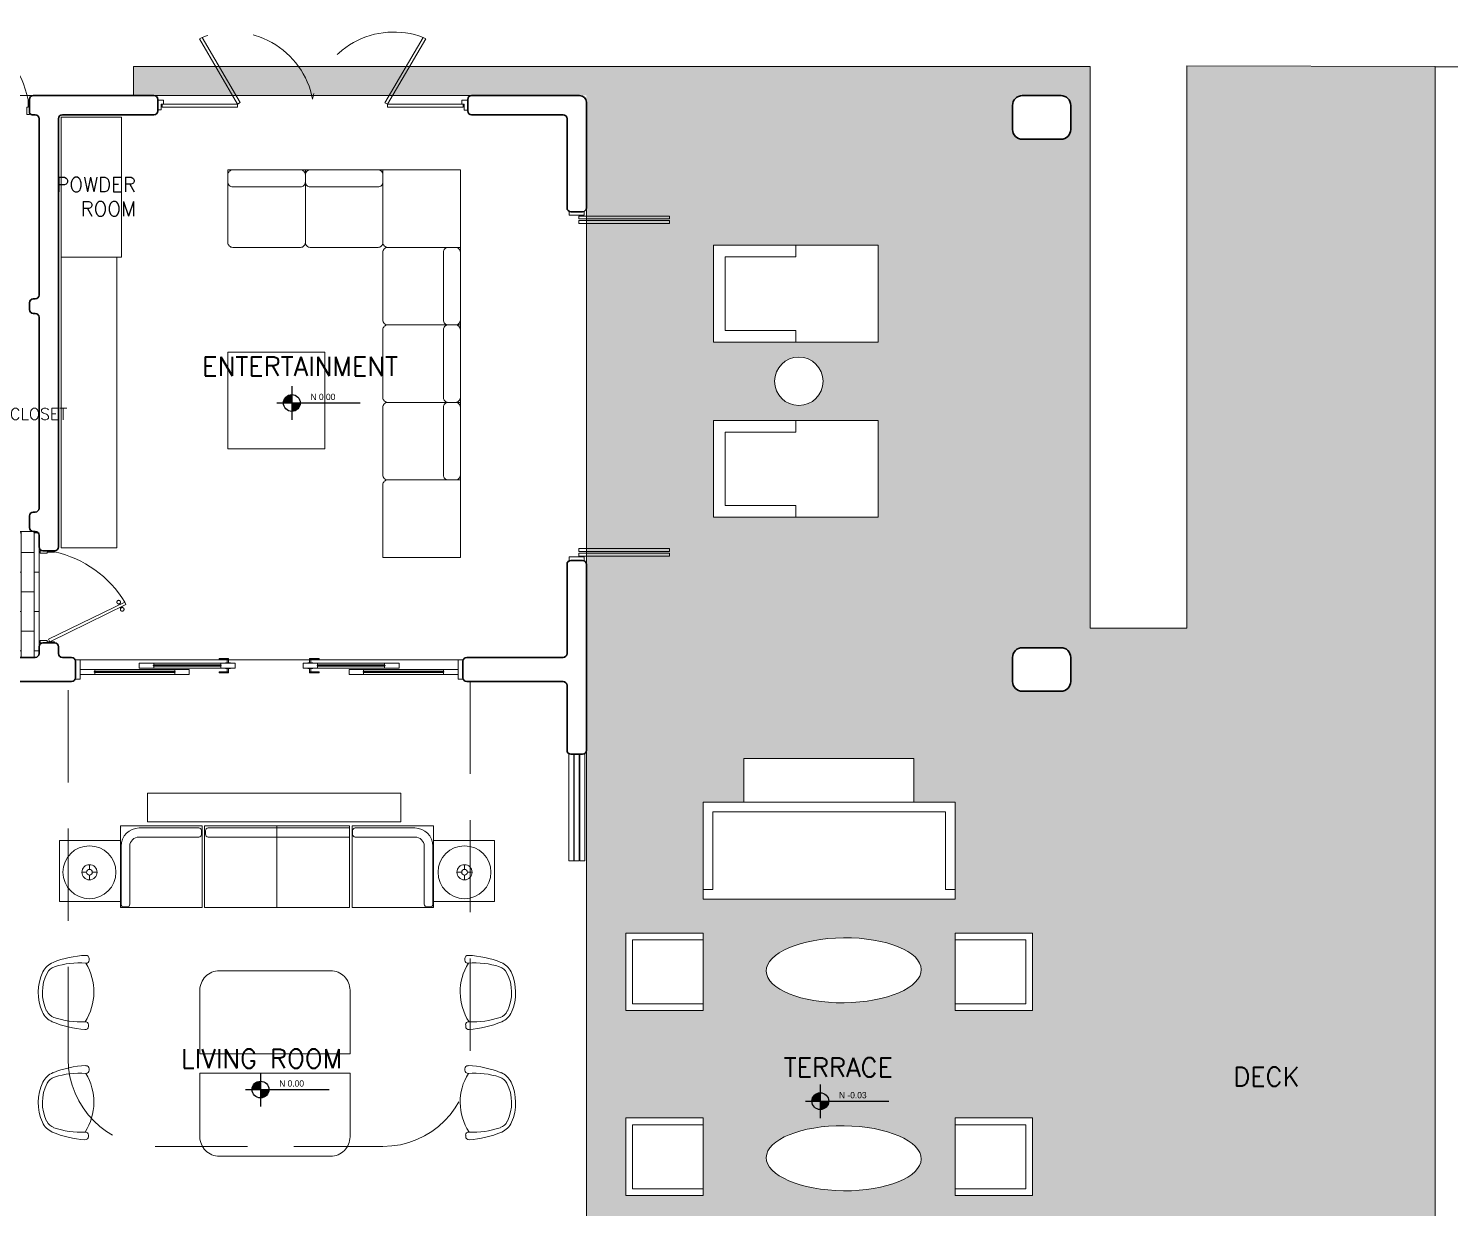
# Model space of a CAD drawing. Header units: metres. Extents: x -44 to 358, y -286 to 66.
# Drawn here: x 41.58 to 56.25, y -82.34 to -70.17 of the extents above; entities that cross this region are included whole.
import ezdxf

# ---------------------------------------------------------------- set-up
doc = ezdxf.new("R2010")
doc.units = ezdxf.units.M
doc.header["$LTSCALE"] = 0.3
doc.linetypes.add('HIDDEN2', pattern=[4.7625, 3.175, -1.5875])
for name, color, linetype, lineweight in [('A-DOOR', 7, 'Continuous', 5), ('A-WALL', 7, 'Continuous', 30), ('baños', 141, 'Continuous', 0), ('Columnas', 7, 'Continuous', 18), ('MOBILIARIOS', 252, 'Continuous', 0), ('piscina', 7, 'Continuous', 0), ('piso', 251, 'Continuous', 18), ('SE-2', 252, 'Continuous', 9)]:
    doc.layers.add(name, color=color, linetype=linetype, lineweight=lineweight)
doc.layers.add('hatch piso', color=253, linetype='Continuous', lineweight=0, transparency=0.7)
doc.layers.add('pisos', color=253, linetype='Continuous', lineweight=0, transparency=0.1)
doc.layers.add('Techos 1', color=7, linetype='HIDDEN2', lineweight=9, true_color=0x42391a)
doc.layers.add('TEXTOS', color=4, linetype='Continuous')
doc.styles.add('ESC100-2mm', font='arial.ttf', dxfattribs={"height": 0.15})

# ---------------------------------------------------------------- blocks, each defined once
blk = doc.blocks.new('puerta 1.00')
at = {"layer": 'A-DOOR'}
for p, q in [((-0.15, -0.012), (-0.937, -0.395)), ((-0.138, -0.038), (-0.925, -0.42)), ((-0.138, -0.038), (-0.15, -0.012)), ((-0.937, -0.395), (-0.925, -0.42)), ((-0.895, -0.374), (-0.9, -0.364)), ((-0.878, -0.366), (-0.883, -0.356)), ((-0.882, -0.4), (-0.877, -0.41)), ((-0.865, -0.392), (-0.86, -0.402))]:
    blk.add_line(p, q, dxfattribs=at)
for points in [[(-0.05, 0), (-0.05, -0.025), (-0.125, -0.025), (-0.125, -0.012), (-0.2, -0.012), (-0.2, 0), (-0.05, 0)], [(-0.05, -0.95), (-0.05, -0.925), (-0.125, -0.925), (-0.125, -0.937), (-0.2, -0.937), (-0.2, -0.95), (-0.05, -0.95)]]:
    blk.add_lwpolyline(points, dxfattribs=at)
blk.add_arc((0.037, 0.16), 1.123, 211.1336, 257.8343, dxfattribs=at)
for points in [[(-0.898, -0.364), (-0.903, -0.364), (-0.912, -0.359), (-0.917, -0.35), (-0.917, -0.34), (-0.912, -0.332), (-0.903, -0.327), (-0.893, -0.327), (-0.884, -0.332), (-0.879, -0.34), (-0.879, -0.35), (-0.884, -0.359), (-0.893, -0.364), (-0.898, -0.364)], [(-0.862, -0.439), (-0.867, -0.439), (-0.875, -0.434), (-0.88, -0.426), (-0.88, -0.416), (-0.875, -0.407), (-0.867, -0.402), (-0.857, -0.402), (-0.848, -0.407), (-0.843, -0.416), (-0.843, -0.426), (-0.848, -0.434), (-0.857, -0.439), (-0.862, -0.439)]]:
    blk.add_open_spline(points, degree=2, dxfattribs=at)
blk = doc.blocks.new('A$C9daa110d')
at = {"layer": 'A-DOOR'}
for p, q in [((0, 0.101), (0.06, 0.101)), ((0, 0.101), (0, 0.001)), ((0.035, 0.001), (0, 0.001)), ((0.035, 0.061), (0.035, 0.001)), ((0.06, 0.061), (0.035, 0.061)), ((0.06, 0.061), (0.06, 0.101)), ((3.2, 0.1), (3.14, 0.1)), ((3.14, 0.06), (3.14, 0.1)), ((3.14, 0.06), (3.165, 0.06)), ((3.165, 0.06), (3.165, 0)), ((3.165, 0), (3.2, 0)), ((3.2, 0.1), (3.2, 0))]:
    blk.add_line(p, q, dxfattribs=at)
for points in [[(0.431, 0.734), (0.825, 0.06), (0.851, 0.076), (0.458, 0.749)], [(2.766, 0.734), (2.372, 0.06), (2.346, 0.075), (2.74, 0.749)], [(0.045, 0.061), (0.825, 0.06), (0.825, 0.03), (0.045, 0.03)], [(3.152, 0.06), (2.372, 0.06), (2.372, 0.03), (3.152, 0.03)]]:
    blk.add_lwpolyline(points, close=True, dxfattribs=at)
at = {"layer": 'A-DOOR', "linetype": 'HIDDEN2'}
for centre, start, end in [((0.76, -0.049), 10.7613, 110.7488), ((2.437, -0.049), 69.2325, 169.2199)]:
    blk.add_arc(centre, 0.854, start, end, dxfattribs=at)
blk = doc.blocks.new('A$C19a6c55b')
at = {"layer": 'A-DOOR'}
for points in [[(0, 3.563), (0.155, 3.563), (0.155, 3.6), (0, 3.6)], [(0.101, 3.525), (1.036, 3.525), (1.036, 3.555), (0.101, 3.555)], [(0.101, 3.477), (1.036, 3.477), (1.036, 3.508), (0.101, 3.508)], [(0, 0.037), (0.155, 0.037), (0.155, 0), (0, 0)], [(0.101, 0.123), (1.036, 0.123), (1.036, 0.092), (0.101, 0.092)], [(0.101, 0.075), (1.036, 0.075), (1.036, 0.045), (0.101, 0.045)]]:
    blk.add_lwpolyline(points, close=True, dxfattribs=at)
blk = doc.blocks.new('PL BASE 1N NASAS 09')
at = {"layer": 'TEXTOS', "transparency": 33554534}
h = blk.add_hatch(color=256, dxfattribs=at)
h.dxf.hatch_style = 1
h.paths.add_polyline_path([(-96.422, -38.338, 0.414214), (-96.509, -38.424), (-96.422, -38.424)])
h.paths.add_polyline_path([(-96.336, -38.424), (-96.422, -38.424), (-96.422, -38.511, 0.414214)])
h = blk.add_hatch(color=256, dxfattribs=at)
h.dxf.hatch_style = 1
h.paths.add_polyline_path([(-96.745, -45.424, 0.414214), (-96.832, -45.511), (-96.745, -45.511)])
h.paths.add_polyline_path([(-96.658, -45.511), (-96.745, -45.511), (-96.745, -45.597, 0.414214)])
h = blk.add_hatch(color=256, dxfattribs=at)
h.dxf.hatch_style = 1
h.paths.add_polyline_path([(-90.966, -45.545, 0.414214), (-91.053, -45.631), (-90.966, -45.631)])
h.paths.add_polyline_path([(-90.88, -45.631), (-90.966, -45.631), (-90.966, -45.718, 0.414214)])
at = {"layer": 'A-DOOR'}
for p, q in [((-97.089, -41.07), (-97.089, -41.105)), ((-97.089, -41.07), (-97.089, -41.105)), ((-97.074, -41.105), (-97.074, -41.06)), ((-97.074, -41.105), (-97.074, -41.06)), ((-96.239, -41.105), (-96.239, -41.06)), ((-96.239, -41.105), (-96.239, -41.06)), ((-96.224, -41.07), (-96.224, -41.105)), ((-96.224, -41.07), (-96.224, -41.105)), ((-98.456, -41.175), (-98.606, -41.175)), ((-98.606, -41.175), (-98.606, -41.225)), ((-98.456, -41.175), (-98.606, -41.175)), ((-98.606, -41.175), (-98.606, -41.225)), ((-98.606, -41.225), (-98.456, -41.225)), ((-98.606, -41.225), (-98.456, -41.225)), ((-98.461, -41.197), (-98.461, -41.202)), ((-98.461, -41.197), (-97.626, -41.197)), ((-98.461, -41.197), (-98.461, -41.202)), ((-98.461, -41.197), (-97.626, -41.197)), ((-98.461, -41.202), (-97.626, -41.202)), ((-98.461, -41.202), (-97.626, -41.202)), ((-98.456, -41.197), (-98.456, -41.175)), ((-98.456, -41.175), (-97.605, -41.175)), ((-98.456, -41.197), (-98.456, -41.175)), ((-98.456, -41.175), (-97.605, -41.175)), ((-98.451, -41.192), (-98.456, -41.192)), ((-98.451, -41.192), (-98.456, -41.192)), ((-98.456, -41.202), (-98.456, -41.225)), ((-98.456, -41.202), (-98.456, -41.225)), ((-98.451, -41.207), (-98.456, -41.207)), ((-98.451, -41.207), (-98.456, -41.207)), ((-98.456, -41.225), (-97.605, -41.225)), ((-98.456, -41.225), (-97.605, -41.225)), ((-98.451, -41.192), (-98.451, -41.197)), ((-97.636, -41.192), (-98.451, -41.192)), ((-98.451, -41.192), (-98.451, -41.197)), ((-97.636, -41.192), (-98.451, -41.192)), ((-98.451, -41.207), (-98.451, -41.202)), ((-98.451, -41.207), (-98.451, -41.202)), ((-98.451, -41.207), (-97.636, -41.207)), ((-98.451, -41.207), (-97.636, -41.207)), ((-97.848, -41.11), (-97.998, -41.11)), ((-97.998, -41.11), (-97.998, -41.16)), ((-97.848, -41.11), (-97.998, -41.11)), ((-97.998, -41.11), (-97.998, -41.16)), ((-97.998, -41.16), (-97.848, -41.16)), ((-97.998, -41.16), (-97.848, -41.16)), ((-97.853, -41.133), (-97.853, -41.138)), ((-97.853, -41.133), (-97.151, -41.133)), ((-97.853, -41.133), (-97.853, -41.138)), ((-97.853, -41.133), (-97.151, -41.133)), ((-97.853, -41.138), (-97.151, -41.138)), ((-97.853, -41.138), (-97.151, -41.138)), ((-97.848, -41.133), (-97.848, -41.11)), ((-97.848, -41.11), (-97.13, -41.11)), ((-97.848, -41.133), (-97.848, -41.11)), ((-97.848, -41.11), (-97.13, -41.11)), ((-97.843, -41.128), (-97.848, -41.128)), ((-97.843, -41.128), (-97.848, -41.128)), ((-97.848, -41.138), (-97.848, -41.16)), ((-97.848, -41.138), (-97.848, -41.16)), ((-97.843, -41.142), (-97.848, -41.142)), ((-97.843, -41.142), (-97.848, -41.142)), ((-97.848, -41.16), (-97.13, -41.16)), ((-97.848, -41.16), (-97.13, -41.16)), ((-97.843, -41.128), (-97.843, -41.133)), ((-97.161, -41.128), (-97.843, -41.128)), ((-97.843, -41.128), (-97.843, -41.133)), ((-97.161, -41.128), (-97.843, -41.128)), ((-97.843, -41.142), (-97.843, -41.138)), ((-97.843, -41.142), (-97.843, -41.138)), ((-97.843, -41.142), (-97.161, -41.142)), ((-97.843, -41.142), (-97.161, -41.142)), ((-97.636, -41.192), (-97.631, -41.192)), ((-97.636, -41.192), (-97.636, -41.197)), ((-97.636, -41.192), (-97.631, -41.192)), ((-97.636, -41.192), (-97.636, -41.197)), ((-97.636, -41.207), (-97.636, -41.202)), ((-97.636, -41.207), (-97.636, -41.202)), ((-97.636, -41.207), (-97.631, -41.207)), ((-97.636, -41.207), (-97.631, -41.207)), ((-97.631, -41.175), (-97.481, -41.175)), ((-97.631, -41.197), (-97.631, -41.175)), ((-97.631, -41.175), (-97.481, -41.175)), ((-97.631, -41.197), (-97.631, -41.175)), ((-97.631, -41.202), (-97.631, -41.225)), ((-97.631, -41.202), (-97.631, -41.225)), ((-97.481, -41.225), (-97.631, -41.225)), ((-97.481, -41.225), (-97.631, -41.225)), ((-97.626, -41.197), (-97.626, -41.202)), ((-97.626, -41.197), (-97.626, -41.202)), ((-97.481, -41.225), (-97.481, -41.175)), ((-97.481, -41.175), (-97.481, -41.225)), ((-97.481, -41.225), (-97.481, -41.175)), ((-97.481, -41.175), (-97.481, -41.225)), ((-97.161, -41.128), (-97.156, -41.128)), ((-97.161, -41.128), (-97.161, -41.133)), ((-97.161, -41.128), (-97.156, -41.128)), ((-97.161, -41.128), (-97.161, -41.133)), ((-97.161, -41.142), (-97.161, -41.138)), ((-97.161, -41.142), (-97.161, -41.138)), ((-97.161, -41.142), (-97.156, -41.142)), ((-97.161, -41.142), (-97.156, -41.142)), ((-97.156, -41.11), (-97.006, -41.11)), ((-97.156, -41.133), (-97.156, -41.11)), ((-97.156, -41.11), (-97.006, -41.11)), ((-97.156, -41.133), (-97.156, -41.11)), ((-97.156, -41.138), (-97.156, -41.16)), ((-97.156, -41.138), (-97.156, -41.16)), ((-97.006, -41.16), (-97.156, -41.16)), ((-97.006, -41.16), (-97.156, -41.16)), ((-97.151, -41.133), (-97.151, -41.138)), ((-97.151, -41.133), (-97.151, -41.138)), ((-97.089, -41.2), (-97.089, -41.165)), ((-97.089, -41.2), (-97.089, -41.165)), ((-97.074, -41.165), (-97.074, -41.21)), ((-97.074, -41.165), (-97.074, -41.21)), ((-97.006, -41.16), (-97.006, -41.11)), ((-97.006, -41.11), (-97.006, -41.16)), ((-97.006, -41.16), (-97.006, -41.11)), ((-97.006, -41.11), (-97.006, -41.16)), ((-96.306, -41.16), (-96.306, -41.11)), ((-96.156, -41.11), (-96.306, -41.11)), ((-96.306, -41.11), (-96.306, -41.16)), ((-96.306, -41.16), (-96.306, -41.11)), ((-96.156, -41.11), (-96.306, -41.11)), ((-96.306, -41.11), (-96.306, -41.16)), ((-96.306, -41.16), (-96.156, -41.16)), ((-96.306, -41.16), (-96.156, -41.16)), ((-96.239, -41.165), (-96.239, -41.21)), ((-96.239, -41.165), (-96.239, -41.21)), ((-96.224, -41.2), (-96.224, -41.165)), ((-96.224, -41.2), (-96.224, -41.165)), ((-95.464, -41.11), (-96.182, -41.11)), ((-95.464, -41.11), (-96.182, -41.11)), ((-95.464, -41.16), (-96.182, -41.16)), ((-95.464, -41.16), (-96.182, -41.16)), ((-95.459, -41.133), (-96.161, -41.133)), ((-96.161, -41.133), (-96.161, -41.138)), ((-95.459, -41.133), (-96.161, -41.133)), ((-96.161, -41.133), (-96.161, -41.138)), ((-95.459, -41.138), (-96.161, -41.138)), ((-95.459, -41.138), (-96.161, -41.138)), ((-96.156, -41.133), (-96.156, -41.11)), ((-96.156, -41.133), (-96.156, -41.11)), ((-96.151, -41.128), (-96.156, -41.128)), ((-96.151, -41.128), (-96.156, -41.128)), ((-96.156, -41.138), (-96.156, -41.16)), ((-96.156, -41.138), (-96.156, -41.16)), ((-96.151, -41.142), (-96.156, -41.142)), ((-96.151, -41.142), (-96.156, -41.142)), ((-96.151, -41.128), (-95.469, -41.128)), ((-96.151, -41.128), (-96.151, -41.133)), ((-96.151, -41.128), (-95.469, -41.128)), ((-96.151, -41.128), (-96.151, -41.133)), ((-96.151, -41.142), (-96.151, -41.138)), ((-96.151, -41.142), (-96.151, -41.138)), ((-95.469, -41.142), (-96.151, -41.142)), ((-95.469, -41.142), (-96.151, -41.142)), ((-95.831, -41.225), (-95.831, -41.175)), ((-95.681, -41.175), (-95.831, -41.175)), ((-95.831, -41.175), (-95.831, -41.225)), ((-95.831, -41.225), (-95.831, -41.175)), ((-95.681, -41.175), (-95.831, -41.175)), ((-95.831, -41.175), (-95.831, -41.225)), ((-95.831, -41.225), (-95.681, -41.225)), ((-95.831, -41.225), (-95.681, -41.225)), ((-94.856, -41.175), (-95.707, -41.175)), ((-94.856, -41.175), (-95.707, -41.175)), ((-94.856, -41.225), (-95.707, -41.225)), ((-94.856, -41.225), (-95.707, -41.225)), ((-94.851, -41.197), (-95.686, -41.197)), ((-95.686, -41.197), (-95.686, -41.202)), ((-94.851, -41.197), (-95.686, -41.197)), ((-95.686, -41.197), (-95.686, -41.202)), ((-94.851, -41.202), (-95.686, -41.202)), ((-94.851, -41.202), (-95.686, -41.202)), ((-95.681, -41.197), (-95.681, -41.175)), ((-95.681, -41.197), (-95.681, -41.175)), ((-95.676, -41.192), (-95.681, -41.192)), ((-95.676, -41.192), (-95.681, -41.192)), ((-95.681, -41.202), (-95.681, -41.225)), ((-95.681, -41.202), (-95.681, -41.225)), ((-95.676, -41.207), (-95.681, -41.207)), ((-95.676, -41.207), (-95.681, -41.207)), ((-95.676, -41.192), (-94.861, -41.192)), ((-95.676, -41.192), (-95.676, -41.197)), ((-95.676, -41.192), (-94.861, -41.192)), ((-95.676, -41.192), (-95.676, -41.197)), ((-95.676, -41.207), (-95.676, -41.202)), ((-95.676, -41.207), (-95.676, -41.202)), ((-94.861, -41.207), (-95.676, -41.207)), ((-94.861, -41.207), (-95.676, -41.207)), ((-95.469, -41.128), (-95.464, -41.128)), ((-95.469, -41.128), (-95.469, -41.133)), ((-95.469, -41.128), (-95.464, -41.128)), ((-95.469, -41.128), (-95.469, -41.133)), ((-95.469, -41.142), (-95.469, -41.138)), ((-95.469, -41.142), (-95.469, -41.138)), ((-95.469, -41.142), (-95.464, -41.142)), ((-95.469, -41.142), (-95.464, -41.142)), ((-95.464, -41.11), (-95.314, -41.11)), ((-95.464, -41.133), (-95.464, -41.11)), ((-95.464, -41.11), (-95.314, -41.11)), ((-95.464, -41.133), (-95.464, -41.11)), ((-95.464, -41.138), (-95.464, -41.16)), ((-95.464, -41.138), (-95.464, -41.16)), ((-95.314, -41.16), (-95.464, -41.16)), ((-95.314, -41.16), (-95.464, -41.16)), ((-95.459, -41.133), (-95.459, -41.138)), ((-95.459, -41.133), (-95.459, -41.138)), ((-95.314, -41.11), (-95.314, -41.16)), ((-95.314, -41.11), (-95.314, -41.16)), ((-94.861, -41.192), (-94.856, -41.192)), ((-94.861, -41.192), (-94.861, -41.197)), ((-94.861, -41.192), (-94.856, -41.192)), ((-94.861, -41.192), (-94.861, -41.197)), ((-94.861, -41.207), (-94.861, -41.202)), ((-94.861, -41.207), (-94.861, -41.202)), ((-94.861, -41.207), (-94.856, -41.207)), ((-94.861, -41.207), (-94.856, -41.207)), ((-94.856, -41.175), (-94.706, -41.175)), ((-94.856, -41.197), (-94.856, -41.175)), ((-94.856, -41.175), (-94.706, -41.175)), ((-94.856, -41.197), (-94.856, -41.175)), ((-94.856, -41.202), (-94.856, -41.225)), ((-94.856, -41.202), (-94.856, -41.225)), ((-94.706, -41.225), (-94.856, -41.225)), ((-94.706, -41.225), (-94.856, -41.225)), ((-94.851, -41.197), (-94.851, -41.202)), ((-94.851, -41.197), (-94.851, -41.202)), ((-94.706, -41.175), (-94.706, -41.225)), ((-94.706, -41.175), (-94.706, -41.225))]:
    blk.add_line(p, q, dxfattribs=at)
for points in [[(-98.606, -41.275), (-98.656, -41.275), (-98.656, -41.075), (-98.606, -41.075)], [(-98.606, -41.275), (-98.656, -41.275), (-98.656, -41.075), (-98.606, -41.075)], [(-94.706, -41.275), (-94.656, -41.275), (-94.656, -41.075), (-94.706, -41.075)], [(-94.706, -41.275), (-94.656, -41.275), (-94.656, -41.075), (-94.706, -41.075)], [(-93.561, -42.05), (-93.511, -42.05), (-93.511, -43.15), (-93.561, -43.15)], [(-93.506, -42.05), (-93.456, -42.05), (-93.456, -43.15), (-93.506, -43.15)], [(-93.448, -42.05), (-93.398, -42.05), (-93.398, -43.15), (-93.448, -43.15)]]:
    blk.add_lwpolyline(points, close=True, dxfattribs=at)
at = {"layer": 'A-DOOR', "color": 7}
for points in [[(-97.074, -41.06), (-97.074, -41.07), (-97.171, -41.07), (-97.171, -41.06)], [(-97.074, -41.06), (-97.074, -41.07), (-97.171, -41.07), (-97.171, -41.06)], [(-96.239, -41.06), (-96.239, -41.07), (-96.141, -41.07), (-96.141, -41.06)], [(-96.239, -41.06), (-96.239, -41.07), (-96.141, -41.07), (-96.141, -41.06)], [(-97.074, -41.21), (-97.074, -41.2), (-97.171, -41.2), (-97.171, -41.21)], [(-97.074, -41.21), (-97.074, -41.2), (-97.171, -41.2), (-97.171, -41.21)], [(-97.056, -41.11), (-97.106, -41.11), (-97.106, -41.105), (-97.056, -41.105)], [(-97.056, -41.11), (-97.106, -41.11), (-97.106, -41.105), (-97.056, -41.105)], [(-97.056, -41.16), (-97.106, -41.16), (-97.106, -41.165), (-97.056, -41.165)], [(-97.056, -41.16), (-97.106, -41.16), (-97.106, -41.165), (-97.056, -41.165)], [(-96.256, -41.11), (-96.206, -41.11), (-96.206, -41.105), (-96.256, -41.105)], [(-96.256, -41.11), (-96.206, -41.11), (-96.206, -41.105), (-96.256, -41.105)], [(-96.256, -41.16), (-96.206, -41.16), (-96.206, -41.165), (-96.256, -41.165)], [(-96.256, -41.16), (-96.206, -41.16), (-96.206, -41.165), (-96.256, -41.165)], [(-96.239, -41.21), (-96.239, -41.2), (-96.141, -41.2), (-96.141, -41.21)], [(-96.239, -41.21), (-96.239, -41.2), (-96.141, -41.2), (-96.141, -41.21)]]:
    blk.add_lwpolyline(points, close=True, dxfattribs=at)
at = {"layer": 'A-WALL'}
for p, q in [((-99.131, -35.42), (-99.131, -35.29)), ((-99.091, -35.25), (-97.846, -35.25)), ((-97.806, -35.29), (-97.806, -35.41)), ((-94.566, -35.25), (-93.452, -35.25)), ((-93.381, -35.32), (-93.381, -36.41)), ((-99.101, -35.45), (-99.101, -35.45)), ((-99.101, -35.45), (-99.071, -35.45)), ((-99.031, -35.49), (-99.031, -37.31)), ((-98.831, -35.49), (-98.831, -39.91)), ((-98.791, -35.45), (-97.846, -35.45)), ((-94.566, -35.45), (-93.621, -35.45)), ((-93.581, -35.49), (-93.581, -36.41)), ((-93.541, -36.45), (-93.421, -36.45)), ((-99.131, -37.39), (-99.131, -37.46)), ((-99.101, -37.35), (-99.101, -37.35)), ((-99.071, -37.35), (-99.091, -37.35)), ((-99.101, -37.5), (-99.101, -37.5)), ((-99.091, -37.5), (-99.071, -37.5)), ((-99.031, -37.54), (-99.031, -39.51)), ((-99.131, -39.59), (-99.131, -39.71)), ((-99.091, -39.55), (-99.071, -39.55)), ((-99.091, -39.75), (-99.071, -39.75)), ((-99.031, -39.79), (-99.031, -39.91)), ((-98.871, -39.95), (-98.991, -39.95)), ((-93.541, -40.05), (-93.421, -40.05)), ((-93.581, -40.09), (-93.581, -41.01)), ((-93.381, -40.09), (-93.381, -41.3)), ((-98.871, -40.9), (-98.991, -40.9)), ((-99.891, -41.05), (-99.071, -41.05)), ((-99.031, -40.94), (-99.031, -41.01)), ((-98.831, -40.94), (-98.831, -41.01)), ((-98.791, -41.05), (-98.696, -41.05)), ((-93.621, -41.05), (-94.616, -41.05)), ((-98.656, -41.09), (-98.656, -41.26)), ((-98.656, -41.12), (-98.656, -41.23)), ((-94.656, -41.09), (-94.656, -41.26)), ((-94.656, -41.12), (-94.656, -41.23)), ((-99.691, -41.3), (-98.696, -41.3)), ((-93.621, -41.3), (-94.616, -41.3)), ((-93.581, -41.34), (-93.581, -42.01)), ((-93.381, -41.3), (-93.381, -42.01)), ((-93.541, -42.05), (-93.421, -42.05))]:
    blk.add_line(p, q, dxfattribs=at)
at = {"layer": 'A-WALL', "transparency": 33554684}
for p, q in [((-94.606, -35.41), (-94.606, -35.29)), ((-93.511, -42.05), (-93.451, -42.05))]:
    blk.add_line(p, q, dxfattribs=at)
at = {"layer": 'A-WALL'}
for points in [[(-88.481, -35.252), (-88.881, -35.252, 0.414214), (-88.981, -35.352), (-88.981, -35.602, 0.414214), (-88.881, -35.702), (-88.481, -35.702, 0.414214), (-88.381, -35.602), (-88.381, -35.352, 0.414214)], [(-88.481, -40.95), (-88.881, -40.95, 0.414214), (-88.981, -41.05), (-88.981, -41.3, 0.414214), (-88.881, -41.4), (-88.481, -41.4, 0.414214), (-88.381, -41.3), (-88.381, -41.05, 0.414214)]]:
    blk.add_lwpolyline(points, format="xyb", close=True, dxfattribs=at)
for centre, radius, start, end in [((-99.091, -35.29), 0.04, 90, 180), ((-97.846, -35.29), 0.04, 0, 90), ((-94.566, -35.29), 0.04, 90, 180), ((-93.451, -35.32), 0.07, 0, 90), ((-99.101, -35.42), 0.03, 180, 270), ((-99.071, -35.49), 0.04, 360, 90), ((-98.791, -35.49), 0.04, 90, 180), ((-97.846, -35.41), 0.04, 270, 0), ((-93.621, -35.49), 0.04, 0, 90), ((-93.541, -36.41), 0.04, 180, 270), ((-93.421, -36.41), 0.04, 270, 0), ((-99.091, -37.39), 0.04, 90, 180), ((-99.071, -37.31), 0.04, 270, 360), ((-99.091, -37.46), 0.04, 180, 270), ((-99.071, -37.54), 0.04, 0, 90), ((-99.091, -39.59), 0.04, 90, 180), ((-99.071, -39.51), 0.04, 270, 0), ((-99.091, -39.71), 0.04, 180, 270), ((-99.071, -39.79), 0.04, 0, 90), ((-98.991, -39.91), 0.04, 180, 270), ((-98.871, -39.91), 0.04, 270, 0), ((-93.541, -40.09), 0.04, 90, 180), ((-93.421, -40.09), 0.04, 0, 90), ((-98.991, -40.94), 0.04, 90, 180), ((-98.871, -40.94), 0.04, 360, 90), ((-99.071, -41.01), 0.04, 270, 360), ((-98.791, -41.01), 0.04, 180, 270), ((-98.696, -41.09), 0.04, 0, 90), ((-94.616, -41.09), 0.04, 90, 180), ((-93.621, -41.01), 0.04, 270, 360), ((-98.696, -41.26), 0.04, 270, 0), ((-94.616, -41.26), 0.04, 180, 270), ((-93.621, -41.34), 0.04, 0, 90), ((-93.541, -42.01), 0.04, 180, 270), ((-93.421, -42.01), 0.04, 270, 0)]:
    blk.add_arc(centre, radius, start, end, dxfattribs=at)
at = {"layer": 'A-WALL', "transparency": 33554684}
blk.add_arc((-94.566, -35.41), 0.04, 180, 270, dxfattribs=at)
at = {"layer": 'piscina', "const_width": 0.004}
for points in [[(-98.461, -41.2), (-97.626, -41.2)], [(-98.461, -41.2), (-97.626, -41.2)], [(-97.853, -41.135), (-97.151, -41.135)], [(-97.853, -41.135), (-97.151, -41.135)], [(-95.459, -41.135), (-96.161, -41.135)], [(-95.459, -41.135), (-96.161, -41.135)], [(-94.851, -41.2), (-95.686, -41.2)], [(-94.851, -41.2), (-95.686, -41.2)]]:
    blk.add_lwpolyline(points, dxfattribs=at)
at = {"layer": 'piso'}
for p, q in [((-98.056, -34.95), (-88.181, -34.95)), ((-98.056, -35.25), (-98.056, -34.95)), ((-88.181, -34.95), (-88.181, -40.75)), ((-87.181, -34.943), (-87.181, -40.75)), ((-84.619, -34.95), (-87.181, -34.943)), ((-100.121, -35.25), (-99.091, -35.25)), ((-97.846, -35.25), (-94.566, -35.25)), ((-100.121, -39.75), (-99.091, -39.75)), ((-99.031, -39.91), (-99.031, -40.94)), ((-88.181, -40.75), (-87.181, -40.75)), ((-98.656, -41.075), (-94.656, -41.075)), ((-98.656, -41.075), (-94.656, -41.075)), ((-93.381, -42.01), (-93.381, -48.49))]:
    blk.add_line(p, q, dxfattribs=at)
at = {"layer": 'piso', "transparency": 33554687}
blk.add_line((-93.381, -40.09), (-93.381, -36.41), dxfattribs=at)
at = {"layer": 'pisos'}
blk.add_lwpolyline([(-79.419, -49.751), (-80.319, -49.751), (-80.319, -55.254), (-84.319, -55.254), (-84.319, -35.254), (-80.319, -35.254), (-80.319, -40.754), (-79.419, -40.754), (-79.419, -40.454), (-80.019, -40.454), (-80.019, -34.954), (-84.619, -34.954), (-84.619, -55.554), (-80.019, -55.554), (-80.019, -50.051), (-79.419, -50.051), (-79.419, -49.751)], dxfattribs=at)
at = {"layer": 'Techos 1'}
for p, q in [((-98.731, -45.198), (-98.731, -41.3)), ((-94.581, -41.3), (-94.581, -45.206)), ((-97.831, -46.098), (-95.481, -46.098))]:
    blk.add_line(p, q, dxfattribs=at)
for centre, start, end in [((-97.831, -45.198), 180, 270), ((-95.481, -45.198), 270, 0)]:
    blk.add_arc(centre, 0.9, start, end, dxfattribs=at)
at = {"layer": 'TEXTOS'}
for p, q in [((-96.422, -38.25), (-96.422, -38.598)), ((-96.576, -38.424), (-95.715, -38.424)), ((-96.745, -45.337), (-96.745, -45.685)), ((-90.966, -45.457), (-90.966, -45.805)), ((-96.899, -45.511), (-96.038, -45.511)), ((-91.12, -45.631), (-90.259, -45.631))]:
    blk.add_line(p, q, dxfattribs=at)
for centre in [(-96.422, -38.424), (-96.745, -45.511), (-90.966, -45.631)]:
    blk.add_circle(centre, 0.0865, dxfattribs=at)
at = {"color": 1}
blk.add_blockref('A$C9daa110d', (-97.806, -35.4), dxfattribs=at)
at = {"layer": 'A-DOOR', "xscale": -1, "rotation": 90}
blk.add_blockref('puerta 1.00', (-100.081, -35.495), dxfattribs=at)
at = {"layer": 'A-DOOR', "rotation": 180}
blk.add_blockref('puerta 1.00', (-99.071, -40.9), dxfattribs=at)
at = {"layer": 'SE-2', "xscale": -1, "rotation": 180}
blk.add_blockref('A$C19a6c55b', (-93.559, -36.45), dxfattribs=at)
at = {"layer": 'TEXTOS'}
for s, insert, char_height, width, attachment_point in [('{\\Fromans|c0;POWDER\\PROOM}', (-98.03, -36.495), 0.15, 3.40858, 9), ('{\\Fromans|c0; ENTERTAINMENT}', (-97.482, -38.143), 0.195, 3.40488, 7), ('{\\Fromans|c0;\\H0.8x;CLOSET\\H1.25x; }', (-98.74, -38.598), 0.15, 3.40488, 9), ('{\\Fromans|c0; LIVING ROOM}', (-97.7, -45.289), 0.195, 3.40488, 7), ('{\\Fromans|c0; TERRACE}', (-91.478, -45.38), 0.195, 3.40488, 7), ('{\\Fromans|c0; DECK}', (-86.838, -45.475), 0.195, 3.40488, 7)]:
    blk.add_mtext(s, dxfattribs=dict(at, insert=insert, char_height=char_height, width=width, attachment_point=attachment_point))
at = {"layer": 'TEXTOS', "char_height": 0.065, "attachment_point": 1, "style": 'ESC100-2mm'}
for s, insert in [('{\\Ftxt|c0;N 0.00}', (-96.229, -38.329)), ('{\\Ftxt|c0;N 0.00}', (-96.552, -45.415)), ('{\\Ftxt|c0;N -0.03}', (-90.773, -45.536))]:
    blk.add_mtext_dynamic_manual_height_columns(s, width=2.21694, gutter_width=0.5, heights=[0], dxfattribs=dict(at, insert=insert))
blk = doc.blocks.new('A$Ce5805d30')
at = {"layer": 'MOBILIARIOS'}
for p, q in [((0.548, 0.548, -0.342), (0, 0.548, -0.342)), ((0, 0.548, -0.342), (0, 0, -0.342)), ((0.548, 0, -0.342), (0.548, 0.548, -0.342)), ((0.238, 0.27, -0.342), (0.195, 0.27, -0.342)), ((0.263, 0.295, -0.342), (0.263, 0.338, -0.342)), ((0.289, 0.27, -0.342), (0.332, 0.27, -0.342)), ((0.263, 0.244, -0.342), (0.263, 0.202, -0.342)), ((0, 0, -0.342), (0.548, 0, -0.342))]:
    blk.add_line(p, q, dxfattribs=at)
for radius in [0.238, 0.0681, 0.0255]:
    blk.add_circle((0.263, 0.27, -0.342), radius, dxfattribs=at)
blk = doc.blocks.new('A$C74a5ad94')
at = {"layer": 'hatch piso'}
h = blk.add_hatch(dxfattribs=at)
h.set_pattern_fill('AR-BRSTD', color=256, scale=0.002, angle=-90)
h.set_pattern_definition([(270, (1.73852, 199.95658), (0.1354836, -2e-17), []), (0, (1.73852, 199.95658), (0.1354836, 0.2032), [0.1354836, -0.1354836])])
h.paths.add_polyline_path([(46.876, 21.201), (44.315, 21.201), (44.315, 15.395), (43.315, 15.395), (43.315, 21.2), (33.44, 21.2), (33.44, 20.9), (38.115, 20.9), (38.115, 0.9), (33.44, 0.9), (33.44, 0.6), (43.315, 0.6), (43.315, 6.405), (44.315, 6.405), (44.315, 0.601), (46.876, 0.601)])
h.paths.add_polyline_path([(41.497, 14.055), (41.497, 13.605), (41.922, 13.605), (41.922, 12.605), (39.322, 12.605), (39.322, 13.605), (39.739, 13.605), (39.739, 14.055)], flags=16)
h.paths.add_polyline_path([(39.429, 16.546), (39.429, 17.546), (41.129, 17.546), (41.129, 16.546)], flags=16)
edge = h.paths.add_edge_path(flags=16)
edge.add_arc((42.615, 15.095), 0.1, 90, 180, ccw=False)
edge.add_line((42.615, 15.195), (43.015, 15.195))
edge.add_arc((43.015, 15.095), 0.1, 0, 90, ccw=False)
edge.add_line((43.115, 15.095), (43.115, 14.845))
edge.add_arc((43.015, 14.845), 0.1, -90, 0, ccw=False)
edge.add_line((43.015, 14.745), (42.615, 14.745))
edge.add_arc((42.615, 14.845), 0.1, 180, 270, ccw=False)
edge.add_line((42.515, 14.845), (42.515, 15.095))
edge = h.paths.add_edge_path(flags=16)
edge.add_arc((40.308, 17.95), 0.25, 0, 360)
edge = h.paths.add_edge_path(flags=16)
edge.add_ellipse((40.772, 11.87), major_axis=(0.8, 0.008), ratio=0.419259, start_angle=0, end_angle=360)
h.paths.add_polyline_path([(41.922, 12.254), (42.722, 12.254), (42.722, 11.454), (41.922, 11.454)], flags=16)
h.paths.add_polyline_path([(39.322, 12.254), (39.322, 11.454), (38.522, 11.454), (38.522, 12.254)], flags=16)
h.paths.add_polyline_path([(39.429, 18.354), (39.429, 19.354), (41.129, 19.354), (41.129, 18.354)], flags=16)
edge = h.paths.add_edge_path(flags=16)
edge.add_ellipse((40.772, 9.93), major_axis=(0.8, -0.008), ratio=0.419259, start_angle=0, end_angle=360, ccw=False)
h.paths.add_polyline_path([(41.922, 10.346), (42.722, 10.346), (42.722, 9.546), (41.922, 9.546)], flags=16)
h.paths.add_polyline_path([(39.322, 10.346), (39.322, 9.546), (38.522, 9.546), (38.522, 10.346)], flags=16)
edge = h.paths.add_edge_path(flags=16)
edge.add_line((42.515, 20.542), (42.515, 20.792))
edge.add_arc((42.615, 20.792), 0.1, 90, 180, ccw=False)
edge.add_line((42.615, 20.892), (43.015, 20.892))
edge.add_arc((43.015, 20.792), 0.1, 0, 90, ccw=False)
edge.add_line((43.115, 20.792), (43.115, 20.542))
edge.add_arc((43.015, 20.542), 0.1, -90, 0, ccw=False)
edge.add_line((43.015, 20.442), (42.615, 20.442))
edge.add_arc((42.615, 20.542), 0.1, 180, 270, ccw=False)
h.paths.add_polyline_path([(41.922, 9.195), (41.922, 8.195), (41.497, 8.195), (41.497, 7.745), (39.739, 7.745), (39.739, 8.195), (39.322, 8.195), (39.322, 9.195)], flags=16)
edge = h.paths.add_edge_path(flags=16)
edge.add_line((42.615, 7.046), (43.015, 7.046))
edge.add_arc((43.015, 6.946), 0.1, 0, 90, ccw=False)
edge.add_line((43.115, 6.946), (43.115, 6.696))
edge.add_arc((43.015, 6.696), 0.1, -90, 0, ccw=False)
edge.add_line((43.015, 6.596), (42.615, 6.596))
edge.add_arc((42.615, 6.696), 0.1, 180, 270, ccw=False)
edge.add_line((42.515, 6.696), (42.515, 6.946))
edge.add_arc((42.615, 6.946), 0.1, 90, 180, ccw=False)
edge = h.paths.add_edge_path(flags=0)
edge.add_line((39.718, 4.742), (39.674, 4.769))
edge.add_line((39.674, 4.769), (39.647, 4.727))
edge.add_line((39.647, 4.727), (39.563, 4.781))
edge.add_arc((39.429, 4.569), 0.25, 57.6802, 237.6802)
edge.add_line((39.295, 4.358), (39.38, 4.305))
edge.add_line((39.38, 4.305), (39.353, 4.262))
edge.add_line((39.353, 4.262), (39.407, 4.228))
edge.add_arc((40.49, 3.924), 1.125, 133.371, 164.3095, ccw=False)
edge = h.paths.add_edge_path(flags=16)
edge.add_arc((39.238, 3.933), 0.291, 89.2589, 335.9793, ccw=False)
edge.add_line((39.242, 4.224), (39.342, 4.224))
edge.add_line((39.342, 4.224), (39.342, 4.174))
edge.add_line((39.342, 4.174), (39.242, 4.174))
edge.add_arc((39.242, 3.924), 0.25, 90, 270)
edge.add_line((39.242, 3.674), (39.342, 3.674))
edge.add_line((39.342, 3.674), (39.342, 3.624))
edge.add_line((39.342, 3.624), (39.414, 3.624))
edge.add_line((39.414, 3.624), (39.353, 3.585))
edge.add_line((39.353, 3.585), (39.38, 3.543))
edge.add_line((39.38, 3.543), (39.295, 3.49))
edge.add_arc((39.429, 3.279), 0.25, 122.3198, 302.3198)
edge.add_line((39.563, 3.067), (39.647, 3.121))
edge.add_line((39.647, 3.121), (39.674, 3.078))
edge.add_line((39.674, 3.078), (39.59, 3.025))
edge.add_arc((39.424, 3.275), 0.3, 211.2743, 303.498, ccw=False)
edge.add_arc((39.519, 2.794), 0.479, -37.7593, 137.1635, ccw=False)
edge.add_arc((39.852, 2.713), 0.217, 282.0494, 481.7282)
edge.add_line((39.738, 2.897), (39.778, 2.989))
edge.add_line((39.778, 2.989), (39.824, 2.969))
edge.add_line((39.824, 2.969), (39.784, 2.877))
edge.add_arc((40.024, 2.803), 0.252, -29.9772, 162.7422, ccw=False)
edge.add_line((40.242, 2.677), (40.282, 2.769))
edge.add_line((40.282, 2.769), (40.328, 2.749))
edge.add_line((40.328, 2.749), (40.357, 2.815))
edge.add_line((40.357, 2.815), (40.368, 2.744))
edge.add_line((40.368, 2.744), (40.417, 2.751))
edge.add_line((40.417, 2.751), (40.432, 2.652))
edge.add_arc((40.677, 2.704), 0.25, 5.5699, 191.8347, ccw=False)
edge.add_line((40.926, 2.728), (40.911, 2.827))
edge.add_line((40.911, 2.827), (40.961, 2.834))
edge.add_line((40.961, 2.834), (40.95, 2.905))
edge.add_line((40.95, 2.905), (40.997, 2.851))
edge.add_line((40.997, 2.851), (41.035, 2.884))
edge.add_line((41.035, 2.884), (41.1, 2.808))
edge.add_arc((41.308, 2.951), 0.252, 47.5867, 214.4575, ccw=False)
edge.add_line((41.478, 3.137), (41.412, 3.212))
edge.add_line((41.412, 3.212), (41.45, 3.245))
edge.add_line((41.45, 3.245), (41.395, 3.307))
edge.add_line((41.395, 3.307), (41.473, 3.28))
edge.add_line((41.473, 3.28), (41.49, 3.327))
edge.add_line((41.49, 3.327), (41.584, 3.293))
edge.add_arc((41.658, 3.533), 0.25, 67.9243, 252.9546, ccw=False)
edge.add_line((41.752, 3.764), (41.657, 3.798))
edge.add_line((41.657, 3.798), (41.674, 3.845))
edge.add_line((41.674, 3.845), (41.606, 3.869))
edge.add_line((41.606, 3.869), (41.677, 3.885))
edge.add_line((41.677, 3.885), (41.665, 3.934))
edge.add_line((41.665, 3.934), (41.763, 3.956))
edge.add_arc((41.679, 4.193), 0.252, 95.95, 289.5685, ccw=False)
edge.add_line((41.653, 4.443), (41.555, 4.421))
edge.add_line((41.555, 4.421), (41.544, 4.47))
edge.add_line((41.544, 4.47), (41.474, 4.454))
edge.add_line((41.474, 4.454), (41.525, 4.505))
edge.add_line((41.525, 4.505), (41.489, 4.54))
edge.add_line((41.489, 4.54), (41.56, 4.611))
edge.add_arc((41.383, 4.788), 0.25, 315.079, 495.079)
edge.add_line((41.206, 4.964), (41.135, 4.894))
edge.add_line((41.135, 4.894), (41.1, 4.929))
edge.add_line((41.1, 4.929), (41.17, 5))
edge.add_arc((41.346, 4.888), 0.208, -66.6613, 147.5733, ccw=False)
edge.add_arc((41.694, 5.813), 1.147, 197.4891, 256.612, ccw=False)
edge.add_arc((40.579, 5.169), 0.3, -4.0569, 85.9431, ccw=False)
edge.add_line((40.878, 5.148), (40.871, 5.048))
edge.add_line((40.871, 5.048), (40.821, 5.052))
edge.add_line((40.821, 5.052), (40.828, 5.151))
edge.add_arc((40.579, 5.169), 0.25, 355.9431, 535.9431)
edge.add_line((40.329, 5.187), (40.322, 5.087))
edge.add_line((40.322, 5.087), (40.272, 5.091))
edge.add_line((40.272, 5.091), (40.267, 5.019))
edge.add_line((40.267, 5.019), (40.233, 5.082))
edge.add_line((40.233, 5.082), (40.189, 5.058))
edge.add_line((40.189, 5.058), (40.142, 5.147))
edge.add_arc((39.652, 5.53), 0.622, 274.5528, 321.9728, ccw=False)
edge.add_line((39.701, 4.91), (39.749, 4.822))
edge.add_line((39.749, 4.822), (39.705, 4.798))
edge.add_line((39.705, 4.798), (39.657, 4.886))
edge.add_arc((39.919, 5.034), 0.3, 117.2173, 209.441, ccw=False)
edge.add_arc((40.958, 4.312), 1.536, 139.9591, 198.8921)
edge = h.paths.add_edge_path(flags=0)
edge.add_arc((40.49, 3.924), 0.7, 0, 360)
edge = h.paths.add_edge_path(flags=16)
edge.add_line((42.615, 1.358), (43.015, 1.358))
edge.add_arc((43.015, 1.258), 0.1, 0, 90, ccw=False)
edge.add_line((43.115, 1.258), (43.115, 1.008))
edge.add_arc((43.015, 1.008), 0.1, -90, 0, ccw=False)
edge.add_line((43.015, 0.908), (42.615, 0.908))
edge.add_arc((42.615, 1.008), 0.1, 180, 270, ccw=False)
edge.add_line((42.515, 1.008), (42.515, 1.258))
edge.add_arc((42.615, 1.258), 0.1, 90, 180, ccw=False)
h = blk.add_hatch(dxfattribs=at)
h.set_pattern_fill('AR-BRSTD', color=256, scale=0.002, angle=-90)
h.set_pattern_definition([(270, (-39.51174, 199.95658), (0.1354836, -2e-17), []), (0, (-39.51174, 199.95658), (0.1354836, 0.2032), [0.1354836, -0.1354836])])
edge = h.paths.add_edge_path()
edge.add_line((31.565, 15.095), (32.465, 15.095))
edge.add_line((32.465, 15.095), (32.465, 16.395))
edge.add_line((32.465, 16.395), (25.767, 16.395))
edge.add_line((25.767, 16.395), (25.767, 16.22))
edge.add_line((25.767, 16.22), (25.617, 16.22))
edge.add_line((25.617, 16.22), (25.617, 16.4))
edge.add_line((25.617, 16.4), (23.822, 16.4))
edge.add_line((23.822, 16.4), (23.822, 14.895))
edge.add_line((23.822, 14.895), (25.06, 14.895))
edge.add_arc((25.11, 14.944), 0.07, 180, 224.6727, ccw=False)
edge.add_line((25.04, 14.944), (25.04, 15.054))
edge.add_arc((25.11, 15.054), 0.07, 90, 180, ccw=False)
edge.add_line((25.11, 15.124), (25.22, 15.124))
edge.add_arc((25.22, 15.054), 0.07, 0, 90, ccw=False)
edge.add_line((25.29, 15.054), (25.29, 14.944))
edge.add_arc((25.22, 14.944), 0.07, -44.6727, 0, ccw=False)
edge.add_line((25.269, 14.895), (28.26, 14.895))
edge.add_arc((28.31, 14.944), 0.07, 180, 224.6728, ccw=False)
edge.add_line((28.24, 14.944), (28.24, 15.054))
edge.add_arc((28.31, 15.054), 0.07, 90, 180, ccw=False)
edge.add_line((28.31, 15.124), (28.42, 15.124))
edge.add_arc((28.42, 15.054), 0.07, 0, 90, ccw=False)
edge.add_line((28.49, 15.054), (28.49, 14.944))
edge.add_arc((28.42, 14.944), 0.07, -90, 0, ccw=False)
edge.add_line((28.42, 14.874), (28.31, 14.874))
edge.add_arc((28.31, 14.944), 0.07, 229.9948, 270, ccw=False)
edge.add_line((28.265, 14.89), (28.265, 12.918))
edge.add_arc((28.31, 12.865), 0.07, 90, 130.0052, ccw=False)
edge.add_line((28.31, 12.935), (28.42, 12.935))
edge.add_arc((28.42, 12.865), 0.07, 0, 90, ccw=False)
edge.add_line((28.49, 12.865), (28.49, 12.755))
edge.add_arc((28.42, 12.755), 0.07, -90, 0, ccw=False)
edge.add_line((28.42, 12.685), (28.31, 12.685))
edge.add_arc((28.31, 12.755), 0.07, 229.9948, 270, ccw=False)
edge.add_line((28.265, 12.701), (28.265, 9.118))
edge.add_arc((28.31, 9.065), 0.07, 90, 130.0052, ccw=False)
edge.add_line((28.31, 9.135), (28.42, 9.135))
edge.add_arc((28.42, 9.065), 0.07, 0, 90, ccw=False)
edge.add_line((28.49, 9.065), (28.49, 8.955))
edge.add_arc((28.42, 8.955), 0.07, -90, 0, ccw=False)
edge.add_line((28.42, 8.885), (28.31, 8.885))
edge.add_arc((28.31, 8.955), 0.07, 180, 270, ccw=False)
edge.add_line((28.24, 8.955), (28.24, 9.065))
edge.add_arc((28.31, 9.065), 0.07, 149.8481, 180, ccw=False)
edge.add_line((28.249, 9.1), (25.273, 9.1))
edge.add_arc((25.22, 9.055), 0.07, 0, 40.0052, ccw=False)
edge.add_line((25.29, 9.055), (25.29, 8.945))
edge.add_arc((25.22, 8.945), 0.07, -90, 0, ccw=False)
edge.add_line((25.22, 8.875), (25.11, 8.875))
edge.add_arc((25.11, 8.945), 0.07, 180, 270, ccw=False)
edge.add_line((25.04, 8.945), (25.04, 9.055))
edge.add_arc((25.11, 9.055), 0.07, 139.9948, 180, ccw=False)
edge.add_line((25.056, 9.1), (19.67, 9.1))
edge.add_arc((19.617, 9.055), 0.07, 0, 40.0052, ccw=False)
edge.add_line((19.687, 9.055), (19.687, 8.945))
edge.add_arc((19.617, 8.945), 0.07, -90, 0, ccw=False)
edge.add_line((19.617, 8.875), (19.507, 8.875))
edge.add_arc((19.507, 8.945), 0.07, 180, 270, ccw=False)
edge.add_line((19.437, 8.945), (19.437, 9.055))
edge.add_arc((19.507, 9.055), 0.07, 139.9948, 180, ccw=False)
edge.add_line((19.453, 9.1), (15.665, 9.1))
edge.add_line((15.665, 9.1), (15.665, 8.9))
edge.add_line((15.665, 8.9), (13.565, 8.9))
edge.add_line((13.565, 8.9), (13.565, 7.3))
edge.add_line((13.565, 7.3), (17.065, 7.3))
edge.add_line((17.065, 7.3), (17.065, 6.9))
edge.add_line((17.065, 6.9), (31.565, 6.9))
edge.add_line((31.565, 6.9), (31.565, 15.095))
at = {"layer": 'MOBILIARIOS', "transparency": 33554684}
for p, q in [((39.429, 18.354), (39.429, 19.354)), ((39.429, 19.354), (41.129, 19.354)), ((39.549, 18.474), (39.549, 19.234)), ((40.279, 19.234), (39.549, 19.234)), ((40.279, 19.354), (40.279, 19.234)), ((41.129, 19.354), (41.129, 18.354)), ((41.129, 18.354), (39.429, 18.354)), ((40.279, 18.474), (39.549, 18.474)), ((40.279, 18.354), (40.279, 18.474)), ((39.429, 16.546), (39.429, 17.546)), ((39.429, 17.546), (41.129, 17.546)), ((40.279, 17.546), (40.279, 17.426)), ((41.129, 17.546), (41.129, 16.546)), ((39.549, 16.666), (39.549, 17.426)), ((40.279, 17.426), (39.549, 17.426)), ((40.279, 16.666), (39.549, 16.666)), ((40.279, 16.546), (40.279, 16.666)), ((41.129, 16.546), (39.429, 16.546))]:
    blk.add_line(p, q, dxfattribs=at)
at = {"layer": 'MOBILIARIOS', "lineweight": -2}
for p, q in [((41.922, 13.605), (39.322, 13.605)), ((39.322, 13.605), (39.322, 12.605)), ((41.822, 13.505), (39.422, 13.505)), ((39.422, 13.505), (39.422, 12.705)), ((41.822, 12.705), (41.822, 13.505)), ((41.922, 12.605), (41.922, 13.605)), ((41.922, 13.605), (41.922, 12.605)), ((39.422, 12.705), (39.322, 12.705)), ((41.822, 12.705), (41.922, 12.705)), ((39.322, 12.605), (41.922, 12.605))]:
    blk.add_line(p, q, dxfattribs=at)
at = {"layer": 'MOBILIARIOS'}
for p, q in [((34.921, 13.361), (34.921, 12.519)), ((35.67, 12.519), (35.67, 13.361)), ((33.311, 13.339), (33.311, 13.339)), ((34.114, 13.246), (33.495, 13.246)), ((33.498, 13.339), (34.114, 13.339)), ((34.142, 13.311), (34.142, 13.274)), ((35.701, 13.311), (35.701, 13.274)), ((36.344, 13.339), (35.729, 13.339)), ((35.729, 13.246), (36.347, 13.246)), ((33.311, 12.553), (33.311, 13.152)), ((33.402, 13.152), (33.402, 12.553)), ((36.441, 13.152), (36.441, 12.553)), ((36.531, 12.553), (36.531, 13.152)), ((33.374, 12.524), (33.339, 12.524)), ((36.469, 12.524), (36.503, 12.524)), ((38.592, 12.184), (38.592, 11.524)), ((39.322, 12.184), (38.592, 12.184)), ((41.922, 12.184), (42.652, 12.184)), ((42.652, 12.184), (42.652, 11.524)), ((32.982, 11.991), (32.982, 11.976)), ((36.861, 11.991), (36.861, 11.976)), ((38.592, 11.524), (39.322, 11.524)), ((42.652, 11.524), (41.922, 11.524)), ((32.974, 11.306), (32.974, 11.291)), ((36.869, 11.306), (36.869, 11.291)), ((32.982, 10.853), (32.982, 10.837)), ((36.861, 10.853), (36.861, 10.837)), ((38.592, 9.616), (38.592, 10.276)), ((38.592, 10.276), (39.322, 10.276)), ((42.652, 10.276), (41.922, 10.276)), ((42.652, 9.616), (42.652, 10.276)), ((32.974, 10.168), (32.974, 10.153)), ((36.869, 10.168), (36.869, 10.153)), ((39.322, 9.616), (38.592, 9.616)), ((41.922, 9.616), (42.652, 9.616))]:
    blk.add_line(p, q, dxfattribs=at)
for points in [[(33.316, 19.232), (33.316, 20.675), (32.693, 20.675), (32.693, 19.232)], [(33.268, 16.231), (33.268, 19.232), (32.693, 19.232), (32.693, 16.231)], [(34.414, 18.251), (35.414, 18.251), (35.414, 17.251), (34.414, 17.251)], [(39.739, 14.055), (41.497, 14.055), (41.497, 13.605), (39.739, 13.605)], [(33.583, 13.403), (36.201, 13.403), (36.201, 13.7), (33.583, 13.7)], [(33.305, 12.519), (34.147, 12.519), (34.147, 13.361), (33.305, 13.361)], [(36.538, 12.519), (35.696, 12.519), (35.696, 13.361), (36.538, 13.361)], [(38.522, 11.454), (39.322, 11.454), (39.322, 12.254), (38.522, 12.254)], [(42.722, 11.454), (41.922, 11.454), (41.922, 12.254), (42.722, 12.254)], [(38.522, 10.346), (39.322, 10.346), (39.322, 9.546), (38.522, 9.546)], [(42.722, 10.346), (41.922, 10.346), (41.922, 9.546), (42.722, 9.546)]]:
    blk.add_lwpolyline(points, close=True, dxfattribs=at)
for points in [[(35.214, 20.132), (34.414, 20.132), (34.414, 19.382, 0.414214), (34.464, 19.332), (35.164, 19.332, 0.414214), (35.214, 19.382)], [(35.164, 20.132), (34.464, 20.132, 0.414214), (34.414, 20.082), (34.414, 20.007, 0.414214), (34.464, 19.957), (35.164, 19.957, 0.414214), (35.214, 20.007), (35.214, 20.082, 0.414214)], [(35.964, 20.132), (35.264, 20.132, 0.414214), (35.214, 20.082), (35.214, 20.007, 0.414214), (35.264, 19.957), (35.964, 19.957, 0.414214), (36.014, 20.007), (36.014, 20.082, 0.414214)], [(36.014, 20.132), (35.214, 20.132), (35.214, 19.382, 0.414214), (35.264, 19.332), (35.964, 19.332, 0.414214), (36.014, 19.382)], [(36.814, 20.132), (36.014, 20.132), (36.014, 19.382, 0.414214), (36.064, 19.332), (36.814, 19.332)], [(36.814, 18.532), (36.814, 19.332), (36.064, 19.332, 0.414214), (36.014, 19.282), (36.014, 18.582, 0.414214), (36.064, 18.532)], [(36.814, 18.582), (36.814, 19.282, 0.414214), (36.764, 19.332), (36.689, 19.332, 0.414214), (36.639, 19.282), (36.639, 18.582, 0.414214), (36.689, 18.532), (36.764, 18.532, 0.414214)], [(36.814, 17.732), (36.814, 18.532), (36.064, 18.532, 0.414214), (36.014, 18.482), (36.014, 17.782, 0.414214), (36.064, 17.732)], [(36.814, 17.782), (36.814, 18.482, 0.414214), (36.764, 18.532), (36.689, 18.532, 0.414214), (36.639, 18.482), (36.639, 17.782, 0.414214), (36.689, 17.732), (36.764, 17.732, 0.414214)], [(36.814, 16.932), (36.814, 17.732), (36.064, 17.732, 0.414214), (36.014, 17.682), (36.014, 16.982, 0.414214), (36.064, 16.932)], [(36.814, 16.982), (36.814, 17.682, 0.414214), (36.764, 17.732), (36.689, 17.732, 0.414214), (36.639, 17.682), (36.639, 16.982, 0.414214), (36.689, 16.932), (36.764, 16.932, 0.414214)], [(36.814, 16.132), (36.014, 16.132), (36.014, 16.882, -0.414214), (36.064, 16.932), (36.814, 16.932)], [(34.325, 11.865), (35.475, 11.865, -0.414214), (35.675, 11.665), (35.675, 11.008), (34.125, 11.008), (34.125, 11.665, -0.414214)], [(34.125, 10.808), (35.675, 10.808), (35.675, 10.151, -0.414214), (35.475, 9.951), (34.325, 9.951, -0.414214), (34.125, 10.151)]]:
    blk.add_lwpolyline(points, format="xyb", close=True, dxfattribs=at)
blk.add_lwpolyline([(35.67, 13.361), (34.173, 13.361), (34.173, 12.519), (35.67, 12.519)], dxfattribs=at)
blk.add_lwpolyline([(35.67, 13.246), (34.211, 13.246, -0.414214), (34.183, 13.274), (34.183, 13.311, -0.414214), (34.211, 13.339), (35.67, 13.339)], format="xyb", dxfattribs=at)
at = {"layer": 'MOBILIARIOS', "transparency": 33554684}
blk.add_circle((40.308, 17.95), 0.25, dxfattribs=at)
at = {"layer": 'MOBILIARIOS'}
for centre, radius, start, end in [((33.498, 13.152), 0.187, 90, 180), ((33.495, 13.152), 0.0936, 90, 180), ((34.114, 13.311), 0.0281, 360, 90), ((34.114, 13.274), 0.0281, 270, 0), ((35.729, 13.311), 0.0281, 90, 180), ((35.729, 13.274), 0.0281, 180, 270), ((36.344, 13.152), 0.187, 0, 90), ((36.347, 13.152), 0.0936, 0, 90), ((33.339, 12.553), 0.0281, 180, 270), ((33.374, 12.553), 0.0281, 270, 0), ((36.469, 12.553), 0.0281, 180, 270), ((36.503, 12.553), 0.0281, 270, 0), ((32.682, 11.77), 0.196, 111.9148, 154.6559), ((32.664, 11.782), 0.13, 107.7326, 152.7473), ((32.989, 11.006), 1.019, 92.3221, 111.9148), ((32.88, 11.108), 0.839, 85.449, 107.7326), ((32.467, 11.647), 0.564, 326.9072, 31.7411), ((32.949, 11.976), 0.0326, 265.449, 359.3242), ((32.949, 11.991), 0.0326, 359.3242, 92.3221), ((37.376, 11.647), 0.564, 148.2589, 213.0928), ((36.893, 11.991), 0.0326, 87.6779, 180.6758), ((36.894, 11.976), 0.0326, 180.6758, 274.551), ((36.853, 11.006), 1.019, 68.0852, 87.6779), ((36.963, 11.108), 0.839, 72.2674, 94.551), ((37.178, 11.782), 0.13, 27.2527, 72.2674), ((37.161, 11.77), 0.196, 25.3441, 68.0852), ((32.953, 11.641), 0.496, 154.6559, 203.9924), ((32.937, 11.641), 0.438, 152.7473, 205.901), ((36.905, 11.641), 0.438, 334.099, 27.2527), ((36.889, 11.641), 0.496, 336.0076, 25.3441), ((32.661, 11.507), 0.13, 205.901, 250.9157), ((37.182, 11.507), 0.13, 289.0843, 334.099), ((32.679, 11.519), 0.196, 203.9924, 246.7335), ((33.004, 12.276), 1.019, 246.7335, 266.3262), ((32.892, 12.177), 0.839, 250.9157, 273.1993), ((32.941, 11.307), 0.0326, 359.3242, 93.1993), ((36.901, 11.307), 0.0326, 86.8007, 180.6758), ((36.95, 12.177), 0.839, 266.8007, 289.0843), ((36.838, 12.276), 1.019, 273.6738, 293.2665), ((37.164, 11.519), 0.196, 293.2665, 336.0076), ((32.941, 11.291), 0.0326, 266.3262, 359.3242), ((36.902, 11.291), 0.0326, 180.6758, 273.6738), ((32.989, 9.868), 1.019, 92.3221, 111.9148), ((32.949, 10.853), 0.0326, 359.3242, 92.3221), ((36.893, 10.853), 0.0326, 87.6779, 180.6758), ((36.853, 9.868), 1.019, 68.0852, 87.6779), ((32.953, 10.503), 0.496, 154.6559, 203.9924), ((32.682, 10.632), 0.196, 111.9148, 154.6559), ((32.664, 10.644), 0.13, 107.7326, 152.7473), ((32.88, 9.969), 0.839, 85.449, 107.7326), ((32.467, 10.509), 0.564, 326.9072, 31.7411), ((32.949, 10.838), 0.0326, 265.449, 359.3242), ((37.376, 10.509), 0.564, 148.2589, 213.0928), ((36.894, 10.838), 0.0326, 180.6758, 274.551), ((36.963, 9.969), 0.839, 72.2674, 94.551), ((37.178, 10.644), 0.13, 27.2527, 72.2674), ((37.161, 10.632), 0.196, 25.3441, 68.0852), ((36.889, 10.503), 0.496, 336.0076, 25.3441), ((32.937, 10.503), 0.438, 152.7473, 205.901), ((36.905, 10.503), 0.438, 334.099, 27.2527), ((32.679, 10.381), 0.196, 203.9924, 246.7335), ((32.661, 10.369), 0.13, 205.901, 250.9157), ((37.182, 10.369), 0.13, 289.0843, 334.099), ((37.164, 10.381), 0.196, 293.2665, 336.0076), ((33.004, 11.137), 1.019, 246.7335, 266.3262), ((32.892, 11.038), 0.839, 250.9157, 273.1993), ((32.941, 10.168), 0.0326, 359.3242, 93.1993), ((32.941, 10.153), 0.0326, 266.3262, 359.3242), ((36.901, 10.168), 0.0326, 86.8007, 180.6758), ((36.902, 10.153), 0.0326, 180.6758, 273.6738), ((36.95, 11.038), 0.839, 266.8007, 289.0843), ((36.838, 11.137), 1.019, 273.6738, 293.2665)]:
    blk.add_arc(centre, radius, start, end, dxfattribs=at)
at = {"layer": 'MOBILIARIOS', "lineweight": -2}
blk.add_ellipse((40.772, 11.87), major_axis=(0.8, 0.008), ratio=0.419259, dxfattribs=at)
at = {"layer": 'MOBILIARIOS', "lineweight": -2, "extrusion": (0, 0, -1)}
blk.add_ellipse((40.772, 9.93), major_axis=(0.8, -0.008), ratio=0.419259, dxfattribs=at)
at = {"layer": 'baños'}
blk.add_blockref('PL BASE 1N NASAS 09', (131.496, 56.15), dxfattribs=at)
at = {"layer": 'MOBILIARIOS', "yscale": 1.148053469821852, "zscale": 1.148053469821852}
for p, xscale, rotation in [((32.675, 12.58, 0.392), -1.148053469821852, 270), ((37.167, 12.58, 0.392), 1.148053469821852, 90.00000000000001)]:
    blk.add_blockref('A$Ce5805d30', p, dxfattribs=dict(at, xscale=xscale, rotation=rotation))

msp = doc.modelspace()

# ---------------------------------------------------------------- block references
at = {"layer": 'Columnas', "ltscale": 0.2}
msp.add_blockref('A$C74a5ad94', (9.2272544, -91.7655679), dxfattribs=at)

doc.saveas('drawing.dxf')
